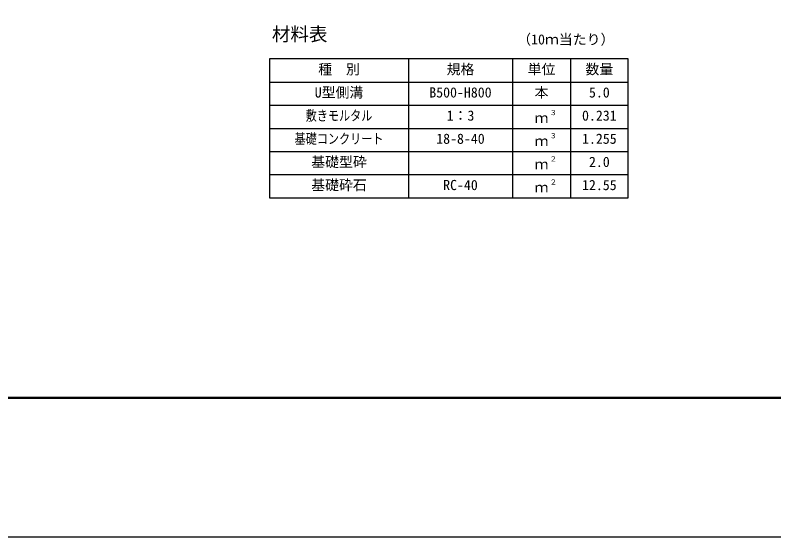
# Model space of a CAD drawing. Units: millimetres, scale not verified. Extents: x -25200 to 25200, y -8910 to 8910.
# Drawn here: x 8486 to 11764, y -8910 to -6657 of the extents above; entities that cross this region are included whole.
import ezdxf
from ezdxf.enums import TextEntityAlignment as Align

# ---------------------------------------------------------------- set-up
doc = ezdxf.new("R2010")
doc.units = ezdxf.units.MM
doc.header["$LTSCALE"] = 30
for name, color, linetype, lineweight in [('0-1_Defpoints', 5, 'Continuous', 25), ('0-3_HYO', 3, 'Continuous', 25), ('0-4_HYO2', 4, 'Continuous', 25), ('0-6_TXT', 7, 'Continuous', 25), ('0-7_WAKU', 3, 'Continuous', 25)]:
    doc.layers.add(name, color=color, linetype=linetype, lineweight=lineweight)
doc.styles.add('ＭＳ ゴシック', font='')
doc.styles.get('ＭＳ ゴシック').set_extended_font_data('MS Gothic')

msp = doc.modelspace()

# ---------------------------------------------------------------- linework, layer by layer
at = {"layer": '0-1_Defpoints'}
msp.add_lwpolyline([(0, -8910), (25200, -8910), (25200, 8910), (0, 8910)], close=True, dxfattribs=at)
at = {"layer": '0-3_HYO'}
for p, q in [((10184.78, -6845.64), (10184.78, -7445.64)), ((10634.78, -6845.64), (10634.78, -7445.64)), ((10884.78, -6845.64), (10884.78, -7445.64)), ((9584.78, -6945.64), (11134.78, -6945.64))]:
    msp.add_line(p, q, dxfattribs=at)
msp.add_lwpolyline([(9584.78, -7445.64), (11134.78, -7445.64), (11134.78, -6845.64), (9584.78, -6845.64)], close=True, dxfattribs=at)
at = {"layer": '0-4_HYO2'}
for p, q in [((9584.78, -7045.64), (11134.78, -7045.64)), ((9584.78, -7145.64), (11134.78, -7145.64)), ((9584.78, -7245.64), (11134.78, -7245.64)), ((9584.78, -7345.64), (11134.78, -7345.64))]:
    msp.add_line(p, q, dxfattribs=at)
at = {"layer": '0-7_WAKU', "lineweight": 50}
msp.add_lwpolyline([(600, -8310), (24600, -8310), (24600, 8310), (600, 8310)], close=True, dxfattribs=at)

# ---------------------------------------------------------------- texts
at = {"layer": '0-6_TXT', "style": 'ＭＳ ゴシック'}
for s, height, p in [('材料表', 58.65, (9594.78, -6785.64)), ('（10ｍ当たり）', 43.99, (10654.78, -6796.64)), ('種\u3000別', 43.99, (9794.78, -6925.64)), ('規格', 43.99, (10349.78, -6925.64)), ('単位', 43.99, (10699.78, -6925.64)), ('数量', 43.99, (10949.78, -6925.64)), ('U型側溝', 43.99, (9779.78, -7025.64)), ('B500-H800', 43.99, (10274.78, -7025.64)), ('本', 43.99, (10729.78, -7025.64)), ('5.0', 43.99, (10964.78, -7025.64)), ('1：3', 43.99, (10349.78, -7125.64)), ('３', 21.99, (10795.32, -7095.27)), ('0.231', 43.99, (10934.78, -7125.64)), ('ｍ', 43.99, (10729.78, -7135.64)), ('18-8-40', 43.99, (10304.78, -7225.64)), ('３', 21.99, (10795.32, -7195.27)), ('1.255', 43.99, (10934.78, -7225.64)), ('ｍ', 43.99, (10729.78, -7235.64)), ('基礎型砕', 43.99, (9764.78, -7325.64)), ('２', 21.99, (10795.32, -7295.27)), ('2.0', 43.99, (10964.78, -7325.64)), ('ｍ', 43.99, (10729.78, -7335.64)), ('基礎砕石', 43.99, (9764.78, -7425.64)), ('RC-40', 43.99, (10334.78, -7425.64)), ('２', 21.99, (10795.32, -7395.27)), ('12.55', 43.99, (10934.78, -7425.64)), ('ｍ', 43.99, (10729.78, -7435.64))]:
    msp.add_text(s, height=height, dxfattribs=at).set_placement(p, align=Align.BOTTOM_LEFT)
at = {"layer": '0-6_TXT', "style": 'ＭＳ ゴシック', "width": 0.8}
for s, p in [('敷きモルタル', (9740.78, -7125.64)), ('基礎コンクリート', (9692.78, -7225.64))]:
    msp.add_text(s, height=43.99, dxfattribs=at).set_placement(p, align=Align.BOTTOM_LEFT)

doc.saveas('drawing.dxf')
